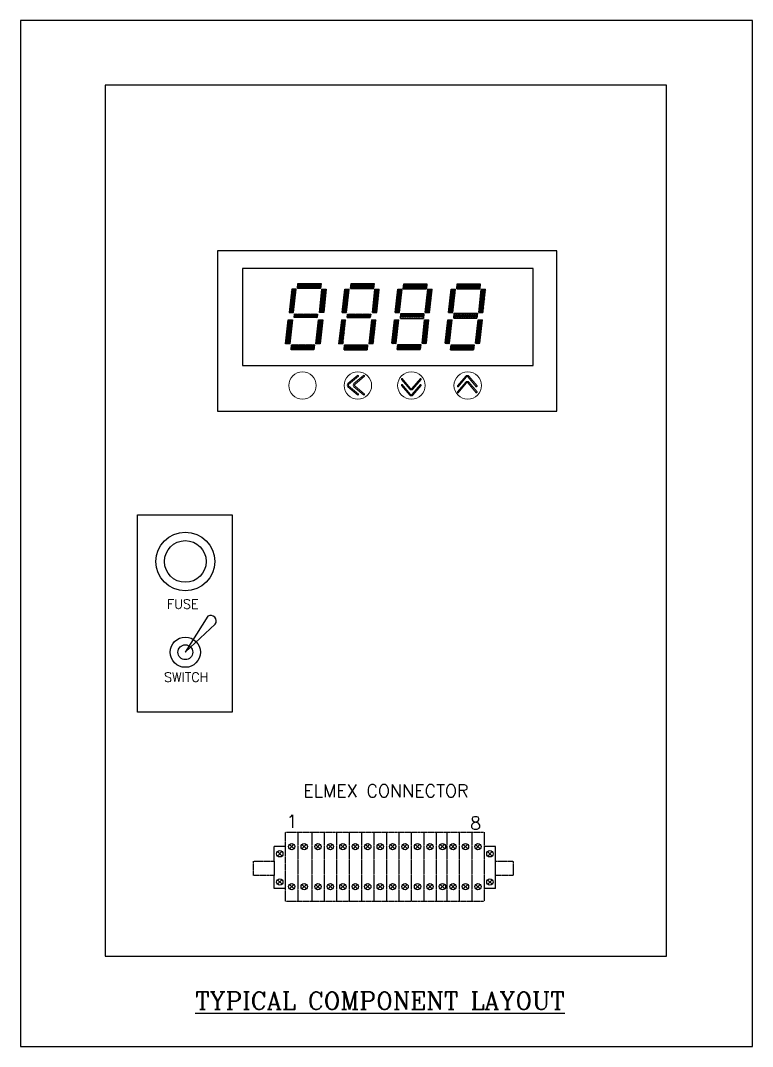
# Model space of a CAD drawing. Header units: inches. Extents: x 784 to 2184505, y 7 to 371504.
# Drawn here: x 1821088 to 1879255, y 103426 to 185004 of the extents above; entities that cross this region are included whole.
import ezdxf

# ---------------------------------------------------------------- set-up
doc = ezdxf.new("R2010")
doc.units = ezdxf.units.IN
doc.header["$MEASUREMENT"] = 0
doc.linetypes.add('DASHED', pattern=[0.3, 0.2, -0.1])
doc.styles.add('ROMANC', font='romanc.shx', dxfattribs={"height": 5})

# ---------------------------------------------------------------- blocks, each defined once
blk = doc.blocks.new('563')
for p, q in [((1294163.868, 121852.597), (1294159.571, 121852.597)), ((1294159.571, 121852.597), (1294159.571, 121850.563)), ((1294163.868, 121850.563), (1294163.868, 121852.597)), ((1294163.569, 121852.373), (1294159.888, 121852.373)), ((1294159.888, 121852.373), (1294159.888, 121851.142)), ((1294163.569, 121851.142), (1294163.569, 121852.373)), ((1294159.888, 121851.142), (1294163.569, 121851.142)), ((1294159.571, 121850.563), (1294163.868, 121850.563))]:
    blk.add_line(p, q)
at = {"color": 242, "linetype": 'Continuous'}
for p, q in [((1294160.51, 121852.109), (1294160.477, 121851.815)), ((1294160.502, 121852.044), (1294160.564, 121852.106)), ((1294160.504, 121852.061), (1294160.553, 121852.11)), ((1294160.506, 121852.078), (1294160.538, 121852.11)), ((1294160.508, 121852.095), (1294160.523, 121852.11)), ((1294160.565, 121852.109), (1294160.51, 121852.109)), ((1294160.532, 121851.815), (1294160.565, 121852.109)), ((1294160.582, 121852.117), (1294160.589, 121852.18)), ((1294160.874, 121852.117), (1294160.582, 121852.117)), ((1294160.583, 121852.125), (1294160.639, 121852.181)), ((1294160.585, 121852.142), (1294160.624, 121852.181)), ((1294160.587, 121852.159), (1294160.609, 121852.181)), ((1294160.588, 121852.175), (1294160.595, 121852.181)), ((1294160.589, 121852.18), (1294160.881, 121852.18)), ((1294160.591, 121852.118), (1294160.654, 121852.181)), ((1294160.606, 121852.118), (1294160.669, 121852.181)), ((1294160.621, 121852.118), (1294160.684, 121852.181)), ((1294160.636, 121852.118), (1294160.698, 121852.181)), ((1294160.65, 121852.118), (1294160.713, 121852.181)), ((1294160.665, 121852.118), (1294160.728, 121852.181)), ((1294160.68, 121852.118), (1294160.743, 121852.181)), ((1294160.695, 121852.118), (1294160.758, 121852.181)), ((1294160.71, 121852.118), (1294160.773, 121852.181)), ((1294160.725, 121852.118), (1294160.788, 121852.181)), ((1294160.739, 121852.118), (1294160.802, 121852.181)), ((1294160.754, 121852.118), (1294160.817, 121852.181)), ((1294160.769, 121852.118), (1294160.832, 121852.181)), ((1294160.784, 121852.118), (1294160.847, 121852.181)), ((1294160.799, 121852.118), (1294160.862, 121852.181)), ((1294160.814, 121852.118), (1294160.877, 121852.181)), ((1294160.828, 121852.118), (1294160.879, 121852.169)), ((1294160.843, 121852.118), (1294160.877, 121852.153)), ((1294160.858, 121852.118), (1294160.876, 121852.136)), ((1294160.86, 121851.815), (1294160.893, 121852.109)), ((1294160.873, 121852.118), (1294160.874, 121852.119)), ((1294160.881, 121852.18), (1294160.874, 121852.117)), ((1294160.885, 121852.041), (1294160.947, 121852.103)), ((1294160.887, 121852.058), (1294160.939, 121852.11)), ((1294160.889, 121852.075), (1294160.924, 121852.11)), ((1294160.89, 121852.091), (1294160.909, 121852.11)), ((1294160.892, 121852.108), (1294160.894, 121852.11)), ((1294160.893, 121852.109), (1294160.948, 121852.109)), ((1294160.948, 121852.109), (1294160.915, 121851.815)), ((1294161.149, 121851.815), (1294161.181, 121852.109)), ((1294161.176, 121852.044), (1294161.238, 121852.105)), ((1294161.178, 121852.06), (1294161.227, 121852.109)), ((1294161.18, 121852.077), (1294161.212, 121852.109)), ((1294161.181, 121852.109), (1294161.236, 121852.109)), ((1294161.182, 121852.094), (1294161.197, 121852.109)), ((1294161.203, 121851.815), (1294161.236, 121852.109)), ((1294161.254, 121852.117), (1294161.261, 121852.18)), ((1294161.254, 121852.117), (1294161.546, 121852.117)), ((1294161.257, 121852.124), (1294161.313, 121852.181)), ((1294161.259, 121852.141), (1294161.298, 121852.181)), ((1294161.261, 121852.158), (1294161.284, 121852.181)), ((1294161.261, 121852.18), (1294161.553, 121852.18)), ((1294161.263, 121852.174), (1294161.269, 121852.181)), ((1294161.265, 121852.118), (1294161.328, 121852.181)), ((1294161.28, 121852.118), (1294161.343, 121852.181)), ((1294161.295, 121852.118), (1294161.358, 121852.181)), ((1294161.31, 121852.118), (1294161.373, 121852.181)), ((1294161.325, 121852.118), (1294161.387, 121852.181)), ((1294161.339, 121852.118), (1294161.402, 121852.181)), ((1294161.354, 121852.118), (1294161.417, 121852.181)), ((1294161.369, 121852.118), (1294161.432, 121852.181)), ((1294161.384, 121852.118), (1294161.447, 121852.181)), ((1294161.399, 121852.118), (1294161.462, 121852.181)), ((1294161.414, 121852.118), (1294161.477, 121852.181)), ((1294161.428, 121852.118), (1294161.491, 121852.181)), ((1294161.443, 121852.118), (1294161.506, 121852.181)), ((1294161.458, 121852.118), (1294161.521, 121852.181)), ((1294161.473, 121852.118), (1294161.536, 121852.181)), ((1294161.488, 121852.118), (1294161.551, 121852.181)), ((1294161.503, 121852.118), (1294161.553, 121852.168)), ((1294161.517, 121852.118), (1294161.552, 121852.152)), ((1294161.532, 121852.118), (1294161.55, 121852.135)), ((1294161.532, 121851.815), (1294161.564, 121852.109)), ((1294161.553, 121852.18), (1294161.546, 121852.117)), ((1294161.547, 121852.118), (1294161.548, 121852.118)), ((1294161.559, 121852.04), (1294161.621, 121852.102)), ((1294161.561, 121852.057), (1294161.613, 121852.109)), ((1294161.563, 121852.074), (1294161.598, 121852.109)), ((1294161.564, 121852.109), (1294161.619, 121852.109)), ((1294161.565, 121852.091), (1294161.583, 121852.109)), ((1294161.566, 121852.107), (1294161.568, 121852.109)), ((1294161.587, 121851.815), (1294161.619, 121852.109)), ((1294161.82, 121851.815), (1294161.853, 121852.109)), ((1294161.845, 121852.042), (1294161.907, 121852.104)), ((1294161.847, 121852.059), (1294161.896, 121852.108)), ((1294161.849, 121852.076), (1294161.881, 121852.108)), ((1294161.851, 121852.093), (1294161.867, 121852.108)), ((1294161.853, 121852.109), (1294161.908, 121852.109)), ((1294161.875, 121851.815), (1294161.908, 121852.109)), ((1294161.923, 121852.116), (1294161.93, 121852.179)), ((1294161.923, 121852.116), (1294162.215, 121852.116)), ((1294161.926, 121852.123), (1294161.982, 121852.179)), ((1294161.928, 121852.14), (1294161.968, 121852.179)), ((1294161.93, 121852.157), (1294161.953, 121852.179)), ((1294161.93, 121852.179), (1294162.222, 121852.179)), ((1294161.932, 121852.173), (1294161.938, 121852.179)), ((1294161.934, 121852.116), (1294161.997, 121852.179)), ((1294161.949, 121852.116), (1294162.012, 121852.179)), ((1294161.964, 121852.116), (1294162.027, 121852.179)), ((1294161.979, 121852.116), (1294162.042, 121852.179)), ((1294161.994, 121852.116), (1294162.057, 121852.179)), ((1294162.008, 121852.116), (1294162.071, 121852.179)), ((1294162.023, 121852.116), (1294162.086, 121852.179)), ((1294162.038, 121852.116), (1294162.101, 121852.179)), ((1294162.053, 121852.116), (1294162.116, 121852.179)), ((1294162.068, 121852.116), (1294162.131, 121852.179)), ((1294162.083, 121852.116), (1294162.146, 121852.179)), ((1294162.098, 121852.116), (1294162.16, 121852.179)), ((1294162.112, 121852.116), (1294162.175, 121852.179)), ((1294162.127, 121852.116), (1294162.19, 121852.179)), ((1294162.142, 121852.116), (1294162.205, 121852.179)), ((1294162.157, 121852.116), (1294162.22, 121852.179)), ((1294162.172, 121852.116), (1294162.223, 121852.167)), ((1294162.187, 121852.116), (1294162.221, 121852.151)), ((1294162.201, 121852.116), (1294162.219, 121852.134)), ((1294162.201, 121851.813), (1294162.233, 121852.108)), ((1294162.222, 121852.179), (1294162.215, 121852.116)), ((1294162.216, 121852.116), (1294162.217, 121852.117)), ((1294162.228, 121852.039), (1294162.29, 121852.101)), ((1294162.23, 121852.056), (1294162.282, 121852.108)), ((1294162.232, 121852.073), (1294162.267, 121852.108)), ((1294162.233, 121852.108), (1294162.288, 121852.108)), ((1294162.233, 121852.108), (1294162.288, 121852.108)), ((1294162.234, 121852.089), (1294162.252, 121852.108)), ((1294162.234, 121852.089), (1294162.252, 121852.108)), ((1294162.236, 121852.106), (1294162.238, 121852.108)), ((1294162.236, 121852.106), (1294162.238, 121852.108)), ((1294162.256, 121851.813), (1294162.288, 121852.108)), ((1294162.497, 121851.815), (1294162.529, 121852.109)), ((1294162.522, 121852.042), (1294162.584, 121852.104)), ((1294162.524, 121852.059), (1294162.573, 121852.108)), ((1294162.526, 121852.076), (1294162.558, 121852.108)), ((1294162.528, 121852.093), (1294162.543, 121852.108)), ((1294162.529, 121852.109), (1294162.584, 121852.109)), ((1294162.552, 121851.815), (1294162.584, 121852.109)), ((1294162.6, 121852.116), (1294162.607, 121852.179)), ((1294162.6, 121852.116), (1294162.891, 121852.116)), ((1294162.603, 121852.123), (1294162.659, 121852.179)), ((1294162.605, 121852.14), (1294162.644, 121852.179)), ((1294162.607, 121852.157), (1294162.63, 121852.179)), ((1294162.607, 121852.179), (1294162.898, 121852.179)), ((1294162.609, 121852.173), (1294162.615, 121852.179)), ((1294162.611, 121852.116), (1294162.674, 121852.179)), ((1294162.626, 121852.116), (1294162.689, 121852.179)), ((1294162.641, 121852.116), (1294162.704, 121852.179)), ((1294162.656, 121852.116), (1294162.719, 121852.179)), ((1294162.67, 121852.116), (1294162.733, 121852.179)), ((1294162.685, 121852.116), (1294162.748, 121852.179)), ((1294162.7, 121852.116), (1294162.763, 121852.179)), ((1294162.715, 121852.116), (1294162.778, 121852.179)), ((1294162.73, 121852.116), (1294162.793, 121852.179)), ((1294162.745, 121852.116), (1294162.808, 121852.179)), ((1294162.759, 121852.116), (1294162.822, 121852.179)), ((1294162.774, 121852.116), (1294162.837, 121852.179)), ((1294162.789, 121852.116), (1294162.852, 121852.179)), ((1294162.804, 121852.116), (1294162.867, 121852.179)), ((1294162.819, 121852.116), (1294162.882, 121852.179)), ((1294162.834, 121852.116), (1294162.897, 121852.179)), ((1294162.849, 121852.116), (1294162.899, 121852.167)), ((1294162.863, 121852.116), (1294162.898, 121852.151)), ((1294162.878, 121852.116), (1294162.896, 121852.134)), ((1294162.878, 121851.813), (1294162.91, 121852.108)), ((1294162.898, 121852.179), (1294162.891, 121852.116)), ((1294162.893, 121852.116), (1294162.894, 121852.117)), ((1294162.905, 121852.039), (1294162.967, 121852.101)), ((1294162.907, 121852.056), (1294162.959, 121852.108)), ((1294162.909, 121852.073), (1294162.944, 121852.108)), ((1294162.91, 121852.089), (1294162.929, 121852.108)), ((1294162.91, 121852.108), (1294162.965, 121852.108)), ((1294162.91, 121852.089), (1294162.929, 121852.108)), ((1294162.91, 121852.108), (1294162.965, 121852.108)), ((1294162.912, 121852.106), (1294162.914, 121852.108)), ((1294162.912, 121852.106), (1294162.914, 121852.108)), ((1294162.932, 121851.813), (1294162.965, 121852.108)), ((1294160.487, 121851.911), (1294160.549, 121851.973)), ((1294160.489, 121851.928), (1294160.551, 121851.989)), ((1294160.491, 121851.944), (1294160.553, 121852.006)), ((1294160.493, 121851.961), (1294160.555, 121852.023)), ((1294160.495, 121851.978), (1294160.556, 121852.039)), ((1294160.497, 121851.994), (1294160.558, 121852.056)), ((1294160.498, 121852.011), (1294160.56, 121852.073)), ((1294160.5, 121852.028), (1294160.562, 121852.09)), ((1294160.87, 121851.908), (1294160.932, 121851.969)), ((1294160.872, 121851.924), (1294160.934, 121851.986)), ((1294160.874, 121851.941), (1294160.935, 121852.003)), ((1294160.876, 121851.958), (1294160.937, 121852.02)), ((1294160.877, 121851.975), (1294160.939, 121852.036)), ((1294160.879, 121851.991), (1294160.941, 121852.053)), ((1294160.881, 121852.008), (1294160.943, 121852.07)), ((1294160.883, 121852.025), (1294160.945, 121852.086)), ((1294161.161, 121851.91), (1294161.223, 121851.972)), ((1294161.163, 121851.927), (1294161.225, 121851.988)), ((1294161.165, 121851.943), (1294161.227, 121852.005)), ((1294161.167, 121851.96), (1294161.229, 121852.022)), ((1294161.169, 121851.977), (1294161.231, 121852.039)), ((1294161.171, 121851.993), (1294161.233, 121852.055)), ((1294161.173, 121852.01), (1294161.234, 121852.072)), ((1294161.174, 121852.027), (1294161.236, 121852.089)), ((1294161.544, 121851.907), (1294161.606, 121851.969)), ((1294161.546, 121851.924), (1294161.608, 121851.985)), ((1294161.548, 121851.94), (1294161.61, 121852.002)), ((1294161.55, 121851.957), (1294161.612, 121852.019)), ((1294161.552, 121851.974), (1294161.613, 121852.035)), ((1294161.553, 121851.99), (1294161.615, 121852.052)), ((1294161.555, 121852.007), (1294161.617, 121852.069)), ((1294161.557, 121852.024), (1294161.619, 121852.085)), ((1294161.831, 121851.909), (1294161.892, 121851.971)), ((1294161.832, 121851.926), (1294161.894, 121851.987)), ((1294161.834, 121851.942), (1294161.896, 121852.004)), ((1294161.836, 121851.959), (1294161.898, 121852.021)), ((1294161.838, 121851.976), (1294161.9, 121852.037)), ((1294161.84, 121851.992), (1294161.902, 121852.054)), ((1294161.842, 121852.009), (1294161.903, 121852.071)), ((1294161.844, 121852.026), (1294161.905, 121852.088)), ((1294162.213, 121851.906), (1294162.275, 121851.968)), ((1294162.215, 121851.922), (1294162.277, 121851.984)), ((1294162.217, 121851.939), (1294162.279, 121852.001)), ((1294162.219, 121851.956), (1294162.281, 121852.018)), ((1294162.221, 121851.973), (1294162.282, 121852.034)), ((1294162.223, 121851.989), (1294162.284, 121852.051)), ((1294162.224, 121852.006), (1294162.286, 121852.068)), ((1294162.226, 121852.023), (1294162.288, 121852.084)), ((1294162.507, 121851.909), (1294162.569, 121851.971)), ((1294162.509, 121851.926), (1294162.571, 121851.987)), ((1294162.511, 121851.942), (1294162.573, 121852.004)), ((1294162.513, 121851.959), (1294162.575, 121852.021)), ((1294162.515, 121851.976), (1294162.577, 121852.037)), ((1294162.517, 121851.992), (1294162.578, 121852.054)), ((1294162.518, 121852.009), (1294162.58, 121852.071)), ((1294162.52, 121852.026), (1294162.582, 121852.088)), ((1294162.89, 121851.906), (1294162.952, 121851.968)), ((1294162.892, 121851.922), (1294162.954, 121851.984)), ((1294162.894, 121851.939), (1294162.956, 121852.001)), ((1294162.896, 121851.956), (1294162.957, 121852.018)), ((1294162.897, 121851.973), (1294162.959, 121852.034)), ((1294162.899, 121851.989), (1294162.961, 121852.051)), ((1294162.901, 121852.006), (1294162.963, 121852.068)), ((1294162.903, 121852.023), (1294162.965, 121852.084)), ((1294160.478, 121851.827), (1294160.54, 121851.889)), ((1294160.48, 121851.844), (1294160.542, 121851.906)), ((1294160.481, 121851.816), (1294160.538, 121851.872)), ((1294160.482, 121851.861), (1294160.543, 121851.923)), ((1294160.484, 121851.877), (1294160.545, 121851.939)), ((1294160.485, 121851.894), (1294160.547, 121851.956)), ((1294160.496, 121851.816), (1294160.536, 121851.856)), ((1294160.511, 121851.816), (1294160.534, 121851.839)), ((1294160.861, 121851.824), (1294160.922, 121851.886)), ((1294160.863, 121851.841), (1294160.924, 121851.903)), ((1294160.864, 121851.858), (1294160.926, 121851.919)), ((1294160.866, 121851.874), (1294160.928, 121851.936)), ((1294160.867, 121851.816), (1294160.921, 121851.869)), ((1294160.868, 121851.891), (1294160.93, 121851.953)), ((1294160.882, 121851.816), (1294160.919, 121851.853)), ((1294160.897, 121851.816), (1294160.917, 121851.836)), ((1294161.152, 121851.826), (1294161.214, 121851.888)), ((1294161.154, 121851.843), (1294161.216, 121851.905)), ((1294161.156, 121851.86), (1294161.218, 121851.922)), ((1294161.156, 121851.815), (1294161.212, 121851.872)), ((1294161.158, 121851.877), (1294161.219, 121851.938)), ((1294161.16, 121851.893), (1294161.221, 121851.955)), ((1294161.17, 121851.815), (1294161.21, 121851.855)), ((1294161.185, 121851.815), (1294161.208, 121851.838)), ((1294161.535, 121851.823), (1294161.597, 121851.885)), ((1294161.537, 121851.84), (1294161.598, 121851.902)), ((1294161.539, 121851.857), (1294161.6, 121851.918)), ((1294161.54, 121851.873), (1294161.602, 121851.935)), ((1294161.541, 121851.815), (1294161.595, 121851.868)), ((1294161.542, 121851.89), (1294161.604, 121851.952)), ((1294161.556, 121851.815), (1294161.593, 121851.852)), ((1294161.571, 121851.815), (1294161.591, 121851.835)), ((1294161.821, 121851.825), (1294161.883, 121851.887)), ((1294161.823, 121851.842), (1294161.885, 121851.904)), ((1294161.825, 121851.859), (1294161.887, 121851.921)), ((1294161.825, 121851.814), (1294161.881, 121851.87)), ((1294161.827, 121851.875), (1294161.889, 121851.937)), ((1294161.829, 121851.892), (1294161.89, 121851.954)), ((1294161.84, 121851.814), (1294161.879, 121851.854)), ((1294161.854, 121851.814), (1294161.877, 121851.837)), ((1294162.204, 121851.822), (1294162.266, 121851.884)), ((1294162.206, 121851.839), (1294162.268, 121851.901)), ((1294162.208, 121851.856), (1294162.269, 121851.917)), ((1294162.21, 121851.872), (1294162.271, 121851.934)), ((1294162.211, 121851.889), (1294162.273, 121851.951)), ((1294162.211, 121851.814), (1294162.264, 121851.867)), ((1294162.225, 121851.814), (1294162.262, 121851.851)), ((1294162.498, 121851.825), (1294162.56, 121851.887)), ((1294162.5, 121851.842), (1294162.562, 121851.904)), ((1294162.502, 121851.859), (1294162.564, 121851.921)), ((1294162.502, 121851.814), (1294162.558, 121851.87)), ((1294162.504, 121851.875), (1294162.565, 121851.937)), ((1294162.505, 121851.892), (1294162.567, 121851.954)), ((1294162.516, 121851.814), (1294162.556, 121851.854)), ((1294162.531, 121851.814), (1294162.554, 121851.837)), ((1294162.881, 121851.822), (1294162.943, 121851.884)), ((1294162.883, 121851.839), (1294162.944, 121851.901)), ((1294162.884, 121851.856), (1294162.946, 121851.917)), ((1294162.886, 121851.872), (1294162.948, 121851.934)), ((1294162.887, 121851.814), (1294162.941, 121851.867)), ((1294162.888, 121851.889), (1294162.95, 121851.951)), ((1294162.902, 121851.814), (1294162.939, 121851.851)), ((1294160.433, 121851.419), (1294160.467, 121851.721)), ((1294160.458, 121851.644), (1294160.519, 121851.705)), ((1294160.46, 121851.661), (1294160.521, 121851.722)), ((1294160.462, 121851.678), (1294160.507, 121851.723)), ((1294160.464, 121851.695), (1294160.492, 121851.723)), ((1294160.466, 121851.711), (1294160.477, 121851.723)), ((1294160.467, 121851.721), (1294160.521, 121851.721)), ((1294160.477, 121851.815), (1294160.532, 121851.815)), ((1294160.521, 121851.721), (1294160.488, 121851.419)), ((1294160.526, 121851.816), (1294160.532, 121851.822)), ((1294160.541, 121851.749), (1294160.547, 121851.795)), ((1294160.833, 121851.749), (1294160.541, 121851.749)), ((1294160.542, 121851.758), (1294160.581, 121851.797)), ((1294160.544, 121851.775), (1294160.566, 121851.797)), ((1294160.546, 121851.791), (1294160.551, 121851.797)), ((1294160.547, 121851.795), (1294160.838, 121851.795)), ((1294160.55, 121851.751), (1294160.596, 121851.797)), ((1294160.564, 121851.751), (1294160.611, 121851.797)), ((1294160.579, 121851.751), (1294160.625, 121851.797)), ((1294160.594, 121851.751), (1294160.64, 121851.797)), ((1294160.609, 121851.751), (1294160.655, 121851.797)), ((1294160.624, 121851.751), (1294160.67, 121851.797)), ((1294160.639, 121851.751), (1294160.685, 121851.797)), ((1294160.653, 121851.751), (1294160.7, 121851.797)), ((1294160.668, 121851.751), (1294160.714, 121851.797)), ((1294160.683, 121851.751), (1294160.729, 121851.797)), ((1294160.698, 121851.751), (1294160.744, 121851.797)), ((1294160.713, 121851.751), (1294160.759, 121851.797)), ((1294160.728, 121851.751), (1294160.774, 121851.797)), ((1294160.742, 121851.751), (1294160.789, 121851.797)), ((1294160.757, 121851.751), (1294160.803, 121851.797)), ((1294160.772, 121851.751), (1294160.818, 121851.797)), ((1294160.787, 121851.751), (1294160.833, 121851.797)), ((1294160.802, 121851.751), (1294160.837, 121851.785)), ((1294160.816, 121851.419), (1294160.851, 121851.721)), ((1294160.817, 121851.751), (1294160.835, 121851.769)), ((1294160.832, 121851.751), (1294160.833, 121851.752)), ((1294160.838, 121851.795), (1294160.833, 121851.749)), ((1294160.843, 121851.658), (1294160.904, 121851.719)), ((1294160.845, 121851.675), (1294160.893, 121851.723)), ((1294160.847, 121851.692), (1294160.878, 121851.723)), ((1294160.849, 121851.708), (1294160.863, 121851.723)), ((1294160.851, 121851.721), (1294160.904, 121851.721)), ((1294160.915, 121851.815), (1294160.86, 121851.815)), ((1294160.904, 121851.721), (1294160.871, 121851.419)), ((1294160.912, 121851.816), (1294160.915, 121851.819)), ((1294161.139, 121851.721), (1294161.104, 121851.419)), ((1294161.134, 121851.66), (1294161.195, 121851.721)), ((1294161.136, 121851.677), (1294161.181, 121851.722)), ((1294161.138, 121851.694), (1294161.166, 121851.722)), ((1294161.139, 121851.721), (1294161.193, 121851.721)), ((1294161.14, 121851.711), (1294161.151, 121851.722)), ((1294161.149, 121851.815), (1294161.203, 121851.815)), ((1294161.159, 121851.419), (1294161.193, 121851.721)), ((1294161.2, 121851.815), (1294161.206, 121851.821)), ((1294161.213, 121851.749), (1294161.218, 121851.795)), ((1294161.213, 121851.749), (1294161.505, 121851.749)), ((1294161.216, 121851.757), (1294161.255, 121851.796)), ((1294161.218, 121851.774), (1294161.24, 121851.796)), ((1294161.218, 121851.795), (1294161.51, 121851.795)), ((1294161.22, 121851.79), (1294161.225, 121851.796)), ((1294161.224, 121851.75), (1294161.27, 121851.796)), ((1294161.239, 121851.75), (1294161.285, 121851.796)), ((1294161.253, 121851.75), (1294161.3, 121851.796)), ((1294161.268, 121851.75), (1294161.314, 121851.796)), ((1294161.283, 121851.75), (1294161.329, 121851.796)), ((1294161.298, 121851.75), (1294161.344, 121851.796)), ((1294161.313, 121851.75), (1294161.359, 121851.796)), ((1294161.328, 121851.75), (1294161.374, 121851.796)), ((1294161.342, 121851.75), (1294161.389, 121851.796)), ((1294161.357, 121851.75), (1294161.403, 121851.796)), ((1294161.372, 121851.75), (1294161.418, 121851.796)), ((1294161.387, 121851.75), (1294161.433, 121851.796)), ((1294161.402, 121851.75), (1294161.448, 121851.796)), ((1294161.417, 121851.75), (1294161.463, 121851.796)), ((1294161.431, 121851.75), (1294161.478, 121851.796)), ((1294161.446, 121851.75), (1294161.492, 121851.796)), ((1294161.461, 121851.75), (1294161.507, 121851.796)), ((1294161.476, 121851.75), (1294161.511, 121851.784)), ((1294161.522, 121851.721), (1294161.488, 121851.419)), ((1294161.491, 121851.75), (1294161.509, 121851.768)), ((1294161.51, 121851.795), (1294161.505, 121851.749)), ((1294161.506, 121851.75), (1294161.507, 121851.751)), ((1294161.517, 121851.657), (1294161.578, 121851.718)), ((1294161.519, 121851.674), (1294161.567, 121851.722)), ((1294161.521, 121851.691), (1294161.552, 121851.722)), ((1294161.522, 121851.721), (1294161.576, 121851.721)), ((1294161.523, 121851.707), (1294161.537, 121851.722)), ((1294161.532, 121851.815), (1294161.587, 121851.815)), ((1294161.542, 121851.419), (1294161.576, 121851.721)), ((1294161.586, 121851.815), (1294161.589, 121851.818)), ((1294161.778, 121851.427), (1294161.81, 121851.721)), ((1294161.803, 121851.659), (1294161.864, 121851.72)), ((1294161.805, 121851.676), (1294161.85, 121851.721)), ((1294161.807, 121851.693), (1294161.835, 121851.721)), ((1294161.809, 121851.709), (1294161.82, 121851.721)), ((1294161.81, 121851.721), (1294161.865, 121851.721)), ((1294161.82, 121851.815), (1294161.875, 121851.815)), ((1294161.833, 121851.427), (1294161.865, 121851.721)), ((1294161.869, 121851.814), (1294161.876, 121851.82)), ((1294161.885, 121851.756), (1294161.924, 121851.795)), ((1294161.886, 121851.738), (1294161.893, 121851.801)), ((1294161.886, 121851.738), (1294162.177, 121851.738)), ((1294161.887, 121851.773), (1294161.909, 121851.795)), ((1294161.889, 121851.789), (1294161.894, 121851.795)), ((1294161.893, 121851.801), (1294162.184, 121851.801)), ((1294161.893, 121851.749), (1294161.939, 121851.795)), ((1294161.908, 121851.749), (1294161.954, 121851.795)), ((1294161.922, 121851.749), (1294161.969, 121851.795)), ((1294161.937, 121851.749), (1294161.983, 121851.795)), ((1294161.952, 121851.749), (1294161.998, 121851.795)), ((1294161.967, 121851.749), (1294162.013, 121851.795)), ((1294161.982, 121851.749), (1294162.028, 121851.795)), ((1294161.997, 121851.749), (1294162.043, 121851.795)), ((1294162.012, 121851.749), (1294162.058, 121851.795)), ((1294162.026, 121851.749), (1294162.073, 121851.795)), ((1294162.041, 121851.749), (1294162.087, 121851.795)), ((1294162.056, 121851.749), (1294162.102, 121851.795)), ((1294162.071, 121851.749), (1294162.117, 121851.795)), ((1294162.086, 121851.749), (1294162.132, 121851.795)), ((1294162.101, 121851.749), (1294162.147, 121851.795)), ((1294162.115, 121851.749), (1294162.162, 121851.795)), ((1294162.13, 121851.749), (1294162.176, 121851.795)), ((1294162.145, 121851.749), (1294162.18, 121851.783)), ((1294162.16, 121851.749), (1294162.178, 121851.767)), ((1294162.161, 121851.427), (1294162.193, 121851.721)), ((1294162.175, 121851.749), (1294162.176, 121851.75)), ((1294162.184, 121851.801), (1294162.177, 121851.738)), ((1294162.186, 121851.656), (1294162.247, 121851.717)), ((1294162.188, 121851.673), (1294162.236, 121851.721)), ((1294162.19, 121851.69), (1294162.221, 121851.721)), ((1294162.192, 121851.706), (1294162.206, 121851.721)), ((1294162.193, 121851.721), (1294162.248, 121851.721)), ((1294162.201, 121851.813), (1294162.256, 121851.813)), ((1294162.216, 121851.427), (1294162.248, 121851.721)), ((1294162.24, 121851.814), (1294162.26, 121851.834)), ((1294162.255, 121851.814), (1294162.258, 121851.817)), ((1294162.454, 121851.426), (1294162.487, 121851.721)), ((1294162.48, 121851.659), (1294162.541, 121851.72)), ((1294162.482, 121851.676), (1294162.527, 121851.721)), ((1294162.484, 121851.693), (1294162.512, 121851.721)), ((1294162.486, 121851.709), (1294162.497, 121851.721)), ((1294162.487, 121851.721), (1294162.542, 121851.721)), ((1294162.497, 121851.815), (1294162.552, 121851.815)), ((1294162.509, 121851.426), (1294162.542, 121851.721)), ((1294162.546, 121851.814), (1294162.552, 121851.82)), ((1294162.562, 121851.741), (1294162.569, 121851.804)), ((1294162.562, 121851.756), (1294162.601, 121851.795)), ((1294162.562, 121851.741), (1294162.854, 121851.741)), ((1294162.564, 121851.773), (1294162.586, 121851.795)), ((1294162.566, 121851.789), (1294162.571, 121851.795)), ((1294162.569, 121851.804), (1294162.861, 121851.804)), ((1294162.57, 121851.749), (1294162.616, 121851.795)), ((1294162.584, 121851.749), (1294162.631, 121851.795)), ((1294162.599, 121851.749), (1294162.645, 121851.795)), ((1294162.614, 121851.749), (1294162.66, 121851.795)), ((1294162.629, 121851.749), (1294162.675, 121851.795)), ((1294162.644, 121851.749), (1294162.69, 121851.795)), ((1294162.659, 121851.749), (1294162.705, 121851.795)), ((1294162.673, 121851.749), (1294162.72, 121851.795)), ((1294162.688, 121851.749), (1294162.735, 121851.795)), ((1294162.703, 121851.749), (1294162.749, 121851.795)), ((1294162.718, 121851.749), (1294162.764, 121851.795)), ((1294162.733, 121851.749), (1294162.779, 121851.795)), ((1294162.748, 121851.749), (1294162.794, 121851.795)), ((1294162.763, 121851.749), (1294162.809, 121851.795)), ((1294162.777, 121851.749), (1294162.824, 121851.795)), ((1294162.792, 121851.749), (1294162.838, 121851.795)), ((1294162.807, 121851.749), (1294162.853, 121851.795)), ((1294162.822, 121851.749), (1294162.857, 121851.783)), ((1294162.837, 121851.749), (1294162.855, 121851.767)), ((1294162.838, 121851.427), (1294162.87, 121851.721)), ((1294162.852, 121851.749), (1294162.853, 121851.75)), ((1294162.861, 121851.804), (1294162.854, 121851.741)), ((1294162.863, 121851.656), (1294162.924, 121851.717)), ((1294162.865, 121851.673), (1294162.913, 121851.721)), ((1294162.867, 121851.69), (1294162.898, 121851.721)), ((1294162.869, 121851.706), (1294162.883, 121851.721)), ((1294162.87, 121851.721), (1294162.925, 121851.721)), ((1294162.878, 121851.813), (1294162.932, 121851.813)), ((1294162.893, 121851.427), (1294162.925, 121851.721)), ((1294162.917, 121851.814), (1294162.937, 121851.834)), ((1294162.932, 121851.814), (1294162.935, 121851.817)), ((1294160.445, 121851.527), (1294160.506, 121851.588)), ((1294160.447, 121851.544), (1294160.508, 121851.605)), ((1294160.449, 121851.561), (1294160.51, 121851.622)), ((1294160.451, 121851.577), (1294160.512, 121851.639)), ((1294160.452, 121851.594), (1294160.514, 121851.655)), ((1294160.454, 121851.611), (1294160.516, 121851.672)), ((1294160.456, 121851.628), (1294160.517, 121851.689)), ((1294160.828, 121851.524), (1294160.889, 121851.585)), ((1294160.829, 121851.541), (1294160.891, 121851.602)), ((1294160.831, 121851.557), (1294160.893, 121851.619)), ((1294160.833, 121851.574), (1294160.895, 121851.635)), ((1294160.835, 121851.591), (1294160.896, 121851.652)), ((1294160.837, 121851.608), (1294160.898, 121851.669)), ((1294160.839, 121851.624), (1294160.9, 121851.686)), ((1294160.841, 121851.641), (1294160.902, 121851.702)), ((1294161.119, 121851.526), (1294161.18, 121851.588)), ((1294161.121, 121851.543), (1294161.182, 121851.604)), ((1294161.123, 121851.56), (1294161.184, 121851.621)), ((1294161.125, 121851.576), (1294161.186, 121851.638)), ((1294161.127, 121851.593), (1294161.188, 121851.654)), ((1294161.129, 121851.61), (1294161.19, 121851.671)), ((1294161.13, 121851.627), (1294161.192, 121851.688)), ((1294161.132, 121851.643), (1294161.193, 121851.704)), ((1294161.502, 121851.523), (1294161.563, 121851.584)), ((1294161.504, 121851.54), (1294161.565, 121851.601)), ((1294161.506, 121851.557), (1294161.567, 121851.618)), ((1294161.507, 121851.573), (1294161.569, 121851.635)), ((1294161.509, 121851.59), (1294161.571, 121851.651)), ((1294161.511, 121851.607), (1294161.572, 121851.668)), ((1294161.513, 121851.624), (1294161.574, 121851.685)), ((1294161.515, 121851.64), (1294161.576, 121851.701)), ((1294161.788, 121851.525), (1294161.849, 121851.587)), ((1294161.79, 121851.542), (1294161.851, 121851.603)), ((1294161.792, 121851.559), (1294161.853, 121851.62)), ((1294161.794, 121851.575), (1294161.855, 121851.637)), ((1294161.796, 121851.592), (1294161.857, 121851.653)), ((1294161.798, 121851.609), (1294161.859, 121851.67)), ((1294161.8, 121851.626), (1294161.861, 121851.687)), ((1294161.801, 121851.642), (1294161.862, 121851.703)), ((1294162.171, 121851.522), (1294162.232, 121851.583)), ((1294162.173, 121851.539), (1294162.234, 121851.6)), ((1294162.175, 121851.555), (1294162.236, 121851.617)), ((1294162.177, 121851.572), (1294162.238, 121851.633)), ((1294162.178, 121851.589), (1294162.24, 121851.65)), ((1294162.18, 121851.606), (1294162.241, 121851.667)), ((1294162.182, 121851.622), (1294162.243, 121851.684)), ((1294162.184, 121851.639), (1294162.245, 121851.7)), ((1294162.465, 121851.525), (1294162.526, 121851.587)), ((1294162.467, 121851.542), (1294162.528, 121851.603)), ((1294162.469, 121851.559), (1294162.53, 121851.62)), ((1294162.471, 121851.575), (1294162.532, 121851.637)), ((1294162.473, 121851.592), (1294162.534, 121851.653)), ((1294162.474, 121851.609), (1294162.536, 121851.67)), ((1294162.476, 121851.626), (1294162.537, 121851.687)), ((1294162.478, 121851.642), (1294162.539, 121851.703)), ((1294162.848, 121851.522), (1294162.909, 121851.583)), ((1294162.85, 121851.539), (1294162.911, 121851.6)), ((1294162.851, 121851.555), (1294162.913, 121851.617)), ((1294162.853, 121851.572), (1294162.915, 121851.633)), ((1294162.855, 121851.589), (1294162.916, 121851.65)), ((1294162.857, 121851.606), (1294162.918, 121851.667)), ((1294162.859, 121851.622), (1294162.92, 121851.684)), ((1294162.861, 121851.639), (1294162.922, 121851.7)), ((1294160.433, 121851.427), (1294160.495, 121851.488)), ((1294160.435, 121851.443), (1294160.497, 121851.505)), ((1294160.437, 121851.46), (1294160.499, 121851.522)), ((1294160.439, 121851.477), (1294160.501, 121851.538)), ((1294160.441, 121851.494), (1294160.503, 121851.555)), ((1294160.442, 121851.42), (1294160.493, 121851.472)), ((1294160.443, 121851.51), (1294160.504, 121851.572)), ((1294160.457, 121851.42), (1294160.491, 121851.455)), ((1294160.816, 121851.423), (1294160.878, 121851.485)), ((1294160.818, 121851.44), (1294160.88, 121851.502)), ((1294160.82, 121851.457), (1294160.882, 121851.519)), ((1294160.822, 121851.474), (1294160.883, 121851.535)), ((1294160.824, 121851.49), (1294160.885, 121851.552)), ((1294160.826, 121851.507), (1294160.887, 121851.569)), ((1294160.828, 121851.42), (1294160.876, 121851.468)), ((1294160.843, 121851.42), (1294160.874, 121851.452)), ((1294161.107, 121851.426), (1294161.169, 121851.487)), ((1294161.109, 121851.442), (1294161.171, 121851.504)), ((1294161.111, 121851.459), (1294161.173, 121851.521)), ((1294161.113, 121851.476), (1294161.175, 121851.537)), ((1294161.115, 121851.493), (1294161.177, 121851.554)), ((1294161.116, 121851.419), (1294161.167, 121851.471)), ((1294161.117, 121851.509), (1294161.179, 121851.571)), ((1294161.131, 121851.419), (1294161.166, 121851.454)), ((1294161.49, 121851.422), (1294161.552, 121851.484)), ((1294161.492, 121851.439), (1294161.554, 121851.501)), ((1294161.494, 121851.456), (1294161.556, 121851.518)), ((1294161.496, 121851.473), (1294161.558, 121851.534)), ((1294161.498, 121851.49), (1294161.559, 121851.551)), ((1294161.5, 121851.506), (1294161.561, 121851.568)), ((1294161.502, 121851.419), (1294161.55, 121851.468)), ((1294161.517, 121851.419), (1294161.548, 121851.451)), ((1294161.777, 121851.425), (1294161.838, 121851.486)), ((1294161.778, 121851.441), (1294161.84, 121851.503)), ((1294161.78, 121851.458), (1294161.842, 121851.52)), ((1294161.782, 121851.475), (1294161.844, 121851.536)), ((1294161.784, 121851.492), (1294161.846, 121851.553)), ((1294161.785, 121851.418), (1294161.836, 121851.47)), ((1294161.786, 121851.508), (1294161.848, 121851.57)), ((1294161.8, 121851.418), (1294161.835, 121851.453)), ((1294162.159, 121851.421), (1294162.221, 121851.483)), ((1294162.161, 121851.438), (1294162.223, 121851.5)), ((1294162.163, 121851.455), (1294162.225, 121851.517)), ((1294162.165, 121851.472), (1294162.227, 121851.533)), ((1294162.167, 121851.488), (1294162.228, 121851.55)), ((1294162.169, 121851.505), (1294162.23, 121851.567)), ((1294162.171, 121851.418), (1294162.219, 121851.466)), ((1294162.186, 121851.418), (1294162.217, 121851.45)), ((1294162.453, 121851.425), (1294162.515, 121851.486)), ((1294162.455, 121851.441), (1294162.517, 121851.503)), ((1294162.457, 121851.458), (1294162.519, 121851.52)), ((1294162.459, 121851.475), (1294162.521, 121851.536)), ((1294162.461, 121851.492), (1294162.523, 121851.553)), ((1294162.462, 121851.418), (1294162.513, 121851.47)), ((1294162.463, 121851.508), (1294162.524, 121851.57)), ((1294162.477, 121851.418), (1294162.511, 121851.453)), ((1294162.836, 121851.421), (1294162.898, 121851.483)), ((1294162.838, 121851.438), (1294162.9, 121851.5)), ((1294162.84, 121851.455), (1294162.902, 121851.517)), ((1294162.842, 121851.472), (1294162.903, 121851.533)), ((1294162.844, 121851.488), (1294162.905, 121851.55)), ((1294162.846, 121851.505), (1294162.907, 121851.567)), ((1294162.848, 121851.418), (1294162.896, 121851.466)), ((1294162.863, 121851.418), (1294162.894, 121851.45)), ((1294160.488, 121851.419), (1294160.433, 121851.419)), ((1294160.472, 121851.42), (1294160.49, 121851.438)), ((1294160.486, 121851.42), (1294160.488, 121851.422)), ((1294160.501, 121851.346), (1294160.562, 121851.407)), ((1294160.501, 121851.343), (1294160.508, 121851.406)), ((1294160.792, 121851.343), (1294160.501, 121851.343)), ((1294160.503, 121851.362), (1294160.548, 121851.407)), ((1294160.505, 121851.379), (1294160.533, 121851.407)), ((1294160.506, 121851.396), (1294160.518, 121851.407)), ((1294160.508, 121851.406), (1294160.799, 121851.406)), ((1294160.514, 121851.344), (1294160.577, 121851.407)), ((1294160.529, 121851.344), (1294160.592, 121851.407)), ((1294160.544, 121851.344), (1294160.607, 121851.407)), ((1294160.559, 121851.344), (1294160.622, 121851.407)), ((1294160.574, 121851.344), (1294160.637, 121851.407)), ((1294160.588, 121851.344), (1294160.651, 121851.407)), ((1294160.603, 121851.344), (1294160.666, 121851.407)), ((1294160.618, 121851.344), (1294160.681, 121851.407)), ((1294160.633, 121851.344), (1294160.696, 121851.407)), ((1294160.648, 121851.344), (1294160.711, 121851.407)), ((1294160.663, 121851.344), (1294160.726, 121851.407)), ((1294160.678, 121851.344), (1294160.741, 121851.407)), ((1294160.692, 121851.344), (1294160.755, 121851.407)), ((1294160.707, 121851.344), (1294160.77, 121851.407)), ((1294160.722, 121851.344), (1294160.785, 121851.407)), ((1294160.737, 121851.344), (1294160.799, 121851.407)), ((1294160.752, 121851.344), (1294160.797, 121851.39)), ((1294160.767, 121851.344), (1294160.795, 121851.373)), ((1294160.781, 121851.344), (1294160.794, 121851.356)), ((1294160.799, 121851.406), (1294160.792, 121851.343)), ((1294160.871, 121851.419), (1294160.816, 121851.419)), ((1294160.857, 121851.42), (1294160.872, 121851.435)), ((1294161.159, 121851.419), (1294161.104, 121851.419)), ((1294161.146, 121851.419), (1294161.164, 121851.437)), ((1294161.161, 121851.419), (1294161.162, 121851.421)), ((1294161.173, 121851.343), (1294161.18, 121851.406)), ((1294161.173, 121851.343), (1294161.464, 121851.343)), ((1294161.175, 121851.345), (1294161.237, 121851.406)), ((1294161.177, 121851.362), (1294161.222, 121851.406)), ((1294161.179, 121851.378), (1294161.207, 121851.406)), ((1294161.18, 121851.406), (1294161.471, 121851.406)), ((1294161.181, 121851.395), (1294161.192, 121851.406)), ((1294161.188, 121851.343), (1294161.251, 121851.406)), ((1294161.203, 121851.343), (1294161.266, 121851.406)), ((1294161.218, 121851.343), (1294161.281, 121851.406)), ((1294161.233, 121851.343), (1294161.296, 121851.406)), ((1294161.248, 121851.343), (1294161.311, 121851.406)), ((1294161.263, 121851.343), (1294161.326, 121851.406)), ((1294161.278, 121851.343), (1294161.34, 121851.406)), ((1294161.292, 121851.343), (1294161.355, 121851.406)), ((1294161.307, 121851.343), (1294161.37, 121851.406)), ((1294161.322, 121851.343), (1294161.385, 121851.406)), ((1294161.337, 121851.343), (1294161.4, 121851.406)), ((1294161.352, 121851.343), (1294161.415, 121851.406)), ((1294161.367, 121851.343), (1294161.43, 121851.406)), ((1294161.381, 121851.343), (1294161.444, 121851.406)), ((1294161.396, 121851.343), (1294161.459, 121851.406)), ((1294161.411, 121851.343), (1294161.473, 121851.406)), ((1294161.426, 121851.343), (1294161.471, 121851.389)), ((1294161.441, 121851.343), (1294161.47, 121851.372)), ((1294161.456, 121851.343), (1294161.468, 121851.356)), ((1294161.471, 121851.406), (1294161.464, 121851.343)), ((1294161.542, 121851.419), (1294161.488, 121851.419)), ((1294161.532, 121851.419), (1294161.546, 121851.434)), ((1294161.778, 121851.427), (1294161.833, 121851.427)), ((1294161.815, 121851.418), (1294161.833, 121851.436)), ((1294161.83, 121851.418), (1294161.831, 121851.42)), ((1294161.844, 121851.344), (1294161.906, 121851.405)), ((1294161.846, 121851.344), (1294161.853, 121851.407)), ((1294161.846, 121851.36), (1294161.891, 121851.405)), ((1294161.846, 121851.344), (1294162.138, 121851.344)), ((1294161.848, 121851.377), (1294161.876, 121851.405)), ((1294161.85, 121851.394), (1294161.861, 121851.405)), ((1294161.853, 121851.407), (1294162.145, 121851.407)), ((1294161.858, 121851.342), (1294161.921, 121851.405)), ((1294161.872, 121851.342), (1294161.935, 121851.405)), ((1294161.887, 121851.342), (1294161.95, 121851.405)), ((1294161.902, 121851.342), (1294161.965, 121851.405)), ((1294161.917, 121851.342), (1294161.98, 121851.405)), ((1294161.932, 121851.342), (1294161.995, 121851.405)), ((1294161.947, 121851.342), (1294162.01, 121851.405)), ((1294161.961, 121851.342), (1294162.024, 121851.405)), ((1294161.976, 121851.342), (1294162.039, 121851.405)), ((1294161.991, 121851.342), (1294162.054, 121851.405)), ((1294162.006, 121851.342), (1294162.069, 121851.405)), ((1294162.021, 121851.342), (1294162.084, 121851.405)), ((1294162.036, 121851.342), (1294162.099, 121851.405)), ((1294162.05, 121851.342), (1294162.113, 121851.405)), ((1294162.065, 121851.342), (1294162.128, 121851.405)), ((1294162.08, 121851.342), (1294162.142, 121851.405)), ((1294162.095, 121851.342), (1294162.141, 121851.388)), ((1294162.11, 121851.342), (1294162.139, 121851.371)), ((1294162.125, 121851.342), (1294162.137, 121851.354)), ((1294162.145, 121851.407), (1294162.138, 121851.344)), ((1294162.161, 121851.427), (1294162.216, 121851.427)), ((1294162.201, 121851.418), (1294162.215, 121851.433)), ((1294162.454, 121851.426), (1294162.509, 121851.426)), ((1294162.492, 121851.418), (1294162.51, 121851.436)), ((1294162.506, 121851.418), (1294162.508, 121851.42)), ((1294162.521, 121851.344), (1294162.582, 121851.405)), ((1294162.521, 121851.342), (1294162.528, 121851.405)), ((1294162.521, 121851.342), (1294162.812, 121851.342)), ((1294162.523, 121851.36), (1294162.568, 121851.405)), ((1294162.525, 121851.377), (1294162.553, 121851.405)), ((1294162.527, 121851.394), (1294162.538, 121851.405)), ((1294162.528, 121851.405), (1294162.819, 121851.405)), ((1294162.534, 121851.342), (1294162.597, 121851.405)), ((1294162.549, 121851.342), (1294162.612, 121851.405)), ((1294162.564, 121851.342), (1294162.627, 121851.405)), ((1294162.579, 121851.342), (1294162.642, 121851.405)), ((1294162.594, 121851.342), (1294162.657, 121851.405)), ((1294162.609, 121851.342), (1294162.672, 121851.405)), ((1294162.623, 121851.342), (1294162.686, 121851.405)), ((1294162.638, 121851.342), (1294162.701, 121851.405)), ((1294162.653, 121851.342), (1294162.716, 121851.405)), ((1294162.668, 121851.342), (1294162.731, 121851.405)), ((1294162.683, 121851.342), (1294162.746, 121851.405)), ((1294162.698, 121851.342), (1294162.761, 121851.405)), ((1294162.712, 121851.342), (1294162.775, 121851.405)), ((1294162.727, 121851.342), (1294162.79, 121851.405)), ((1294162.742, 121851.342), (1294162.805, 121851.405)), ((1294162.757, 121851.342), (1294162.819, 121851.405)), ((1294162.772, 121851.342), (1294162.817, 121851.388)), ((1294162.787, 121851.342), (1294162.816, 121851.371)), ((1294162.801, 121851.342), (1294162.814, 121851.354)), ((1294162.819, 121851.405), (1294162.812, 121851.342)), ((1294162.838, 121851.427), (1294162.893, 121851.427)), ((1294162.877, 121851.418), (1294162.892, 121851.433))]:
    blk.add_line(p, q, dxfattribs=at)
at = {"color": 0, "lineweight": 13}
for p, q in [((1294161.346, 121851.018), (1294161.222, 121850.913)), ((1294161.357, 121851.007), (1294161.231, 121850.902)), ((1294161.423, 121851.018), (1294161.298, 121850.913)), ((1294161.433, 121851.007), (1294161.308, 121850.902)), ((1294161.9, 121850.966), (1294162.005, 121850.842)), ((1294161.91, 121850.977), (1294162.016, 121850.851)), ((1294162.139, 121850.977), (1294162.033, 121850.851)), ((1294162.149, 121850.966), (1294162.044, 121850.842)), ((1294162.608, 121850.883), (1294162.713, 121851.008)), ((1294162.608, 121850.807), (1294162.713, 121850.932)), ((1294162.619, 121850.873), (1294162.725, 121850.999)), ((1294162.847, 121850.873), (1294162.741, 121850.999)), ((1294162.858, 121850.884), (1294162.753, 121851.008)), ((1294162.858, 121850.807), (1294162.753, 121850.932)), ((1294161.347, 121850.768), (1294161.222, 121850.873)), ((1294161.357, 121850.779), (1294161.231, 121850.885)), ((1294161.423, 121850.768), (1294161.298, 121850.873)), ((1294161.433, 121850.779), (1294161.308, 121850.885)), ((1294161.9, 121850.89), (1294162.005, 121850.765)), ((1294161.91, 121850.9), (1294162.016, 121850.774)), ((1294162.139, 121850.9), (1294162.033, 121850.774)), ((1294162.149, 121850.89), (1294162.044, 121850.765)), ((1294162.619, 121850.797), (1294162.725, 121850.922)), ((1294162.847, 121850.797), (1294162.741, 121850.922))]:
    blk.add_line(p, q, dxfattribs=at)
for centre in [(1294160.646, 121850.889), (1294161.348, 121850.889), (1294162.025, 121850.889), (1294162.739, 121850.889)]:
    blk.add_circle(centre, 0.174, dxfattribs=at)
for centre, radius, start, end in [((1294161.347, 121851.008), 0.00952, 354.6824, 96.2966), ((1294161.424, 121851.008), 0.00952, 354.6824, 96.2966), ((1294161.909, 121850.967), 0.00952, 84.6824, 186.2966), ((1294162.14, 121850.967), 0.00952, 354.6824, 96.1095), ((1294162.733, 121850.992), 0.0257, 40.1141, 139.8859), ((1294162.733, 121850.915), 0.0257, 40.1141, 139.8859), ((1294162.733, 121850.992), 0.011, 40.1141, 139.8859), ((1294162.733, 121850.915), 0.011, 40.1141, 139.8859), ((1294161.238, 121850.893), 0.0257, 130.1141, 229.8859), ((1294161.238, 121850.893), 0.011, 130.1141, 229.8859), ((1294161.315, 121850.893), 0.0257, 130.1141, 229.8859), ((1294161.315, 121850.893), 0.011, 130.1141, 229.8859), ((1294161.909, 121850.891), 0.00952, 84.6824, 186.2966), ((1294162.024, 121850.858), 0.0257, 220.1141, 319.8859), ((1294162.024, 121850.858), 0.011, 220.1141, 319.8859), ((1294162.14, 121850.891), 0.00952, 354.6824, 96.1095), ((1294162.618, 121850.883), 0.00952, 174.6824, 276.1095), ((1294162.618, 121850.806), 0.00952, 174.6824, 276.1095), ((1294162.848, 121850.883), 0.00952, 264.6824, 6.2966), ((1294162.848, 121850.806), 0.00952, 264.6824, 6.2966), ((1294161.347, 121850.778), 0.00952, 264.6824, 6.1095), ((1294161.424, 121850.778), 0.00952, 264.6824, 6.1095), ((1294162.024, 121850.782), 0.0257, 220.1141, 319.8859), ((1294162.024, 121850.782), 0.011, 220.1141, 319.8859)]:
    blk.add_arc(centre, radius, start, end, dxfattribs=at)

msp = doc.modelspace()

# ---------------------------------------------------------------- linework, layer by layer
msp.add_line((1835983.6204, 137648.53945, 23719.85023), (1834181.54357, 134775.57872, 23719.85023))
at = {"color": 252, "linetype": 'DASHED', "ltscale": 0.25}
for p, q in [((1842146.13502, 120466.26545, 24265.83144), (1857931.62706, 120466.26545, 24265.83144)), ((1842146.13502, 118170.91448, 24265.83144), (1842146.13502, 120466.26545, 24265.83144)), ((1843135.41977, 120466.26545, 24265.83144), (1843135.41977, 114987.45124, 24265.83144)), ((1844228.73994, 120466.26545, 24265.83144), (1844228.73994, 114987.45124, 24265.83144)), ((1845218.02469, 120466.26545, 24265.83144), (1845218.02469, 114987.45124, 24265.83144)), ((1846207.30944, 120466.26545, 24265.83144), (1846207.30944, 114987.45124, 24265.83144)), ((1847196.5942, 120466.26545, 24265.83144), (1847196.5942, 114987.45124, 24265.83144)), ((1848185.87895, 120466.26545, 24265.83144), (1848185.87895, 114987.45124, 24265.83144)), ((1849175.16371, 120466.26545, 24265.83144), (1849175.16371, 114987.45124, 24265.83144)), ((1850164.44846, 120466.26545, 24265.83144), (1850164.44846, 114987.45124, 24265.83144)), ((1851153.73321, 120466.26545, 24265.83144), (1851153.73321, 114987.45124, 24265.83144)), ((1852143.01797, 120466.26545, 24265.83144), (1852143.01797, 114987.45124, 24265.83144)), ((1853132.30272, 120466.26545, 24265.83144), (1853132.30272, 114987.45124, 24265.83144)), ((1854121.58747, 120466.26545, 24265.83144), (1854121.58747, 114987.45124, 24265.83144)), ((1854963.7728, 120466.26545, 24265.83144), (1854963.7728, 114987.45124, 24265.83144)), ((1855953.05755, 120466.26545, 24265.83144), (1855953.05755, 114987.45124, 24265.83144)), ((1856942.34231, 120466.26545, 24265.83144), (1856942.34231, 114987.45124, 24265.83144)), ((1856942.34231, 120466.26545, 24265.83144), (1856942.34231, 114987.45124, 24265.83144)), ((1857931.62706, 120466.26545, 24265.83144), (1857931.62706, 114987.45124, 24265.83144)), ((1842146.13502, 117008.92046, 24265.83144), (1842146.13502, 118170.91448, 24265.83144)), ((1842146.13502, 114987.45124, 24265.83144), (1842146.13502, 117008.92046, 24265.83144)), ((1842146.13502, 114987.45124, 24265.83144), (1857931.62706, 114987.45124, 24265.83144))]:
    msp.add_line(p, q, dxfattribs=at)
at = {"color": 252}
for p, q in [((1842146.13502, 119318.58997, 24265.83144), (1841234.7567, 119318.58997, 24265.83144)), ((1841234.7567, 118170.91448, 24265.83144), (1841234.7567, 119318.58997, 24265.83144)), ((1858843.00538, 119318.58997, 24265.83144), (1857931.62706, 119318.58997, 24265.83144)), ((1858843.00538, 115998.18585, 24265.83144), (1858843.00538, 119318.58997, 24265.83144)), ((1841234.7567, 118170.91448, 24265.83144), (1841234.7567, 117008.92046, 24265.83144)), ((1841234.7567, 115998.18585, 24265.83144), (1841234.7567, 117008.92046, 24265.83144)), ((1842146.13502, 115998.18585, 24265.83144), (1841234.7567, 115998.18585, 24265.83144)), ((1858843.00538, 115998.18585, 24265.83144), (1857931.62706, 115998.18585, 24265.83144))]:
    msp.add_line(p, q, dxfattribs=at)
at = {"color": 0}
for p, q in [((1842822.74302, 119143.8638, 24265.83144), (1842458.81177, 119493.31613, 24265.83144)), ((1842466.05123, 119136.62434, 24265.83144), (1842815.50357, 119500.55559, 24265.83144)), ((1843812.02778, 119143.8638, 24265.83144), (1843448.09652, 119493.31613, 24265.83144)), ((1843455.33598, 119136.62434, 24265.83144), (1843804.78832, 119500.55559, 24265.83144)), ((1844905.34794, 119143.8638, 24265.83144), (1844541.41669, 119493.31613, 24265.83144)), ((1844548.65615, 119136.62434, 24265.83144), (1844898.10848, 119500.55559, 24265.83144)), ((1845894.63269, 119143.8638, 24265.83144), (1845530.70144, 119493.31613, 24265.83144)), ((1845537.9409, 119136.62434, 24265.83144), (1845887.39324, 119500.55559, 24265.83144)), ((1846883.91745, 119143.8638, 24265.83144), (1846519.98619, 119493.31613, 24265.83144)), ((1846527.22565, 119136.62434, 24265.83144), (1846876.67799, 119500.55559, 24265.83144)), ((1847873.2022, 119143.8638, 24265.83144), (1847509.27095, 119493.31613, 24265.83144)), ((1847516.51041, 119136.62434, 24265.83144), (1847865.96274, 119500.55559, 24265.83144)), ((1848862.48696, 119143.8638, 24265.83144), (1848498.5557, 119493.31613, 24265.83144)), ((1848505.79516, 119136.62434, 24265.83144), (1848855.2475, 119500.55559, 24265.83144)), ((1849851.77171, 119143.8638, 24265.83144), (1849487.84046, 119493.31613, 24265.83144)), ((1849495.07991, 119136.62434, 24265.83144), (1849844.53225, 119500.55559, 24265.83144)), ((1850841.05646, 119143.8638, 24265.83144), (1850477.12521, 119493.31613, 24265.83144)), ((1850484.36467, 119136.62434, 24265.83144), (1850833.817, 119500.55559, 24265.83144)), ((1851830.34122, 119143.8638, 24265.83144), (1851466.40996, 119493.31613, 24265.83144)), ((1851473.64942, 119136.62434, 24265.83144), (1851823.10176, 119500.55559, 24265.83144)), ((1852819.62597, 119143.8638, 24265.83144), (1852455.69472, 119493.31613, 24265.83144)), ((1852462.93418, 119136.62434, 24265.83144), (1852812.38651, 119500.55559, 24265.83144)), ((1853808.91072, 119143.8638, 24265.83144), (1853444.97947, 119493.31613, 24265.83144)), ((1853452.21893, 119136.62434, 24265.83144), (1853801.67127, 119500.55559, 24265.83144)), ((1854798.19548, 119143.8638, 24265.83144), (1854434.26422, 119493.31613, 24265.83144)), ((1854441.50368, 119136.62434, 24265.83144), (1854790.95602, 119500.55559, 24265.83144)), ((1855640.3808, 119143.8638, 24265.83144), (1855276.44955, 119493.31613, 24265.83144)), ((1855283.68901, 119136.62434, 24265.83144), (1855633.14134, 119500.55559, 24265.83144)), ((1856629.66556, 119143.8638, 24265.83144), (1856265.7343, 119493.31613, 24265.83144)), ((1856272.97376, 119136.62434, 24265.83144), (1856622.4261, 119500.55559, 24265.83144)), ((1857618.95031, 119143.8638, 24265.83144), (1857255.01906, 119493.31613, 24265.83144)), ((1857262.25852, 119136.62434, 24265.83144), (1857611.71085, 119500.55559, 24265.83144)), ((1841872.41149, 118570.02605, 24265.83144), (1841508.48023, 118919.47839, 24265.83144)), ((1841515.71969, 118562.7866, 24265.83144), (1841865.17203, 118926.71785, 24265.83144)), ((1858569.28185, 118570.02605, 24265.83144), (1858205.35059, 118919.47839, 24265.83144)), ((1858212.59005, 118562.7866, 24265.83144), (1858562.04239, 118926.71785, 24265.83144)), ((1841872.41149, 116328.82698, 24265.83144), (1841508.48023, 116678.27932, 24265.83144)), ((1841515.71969, 116321.58753, 24265.83144), (1841865.17203, 116685.51878, 24265.83144)), ((1858569.28185, 116328.82698, 24265.83144), (1858205.35059, 116678.27932, 24265.83144)), ((1858212.59005, 116321.58753, 24265.83144), (1858562.04239, 116685.51878, 24265.83144)), ((1842822.74302, 115960.40056, 24265.83144), (1842458.81177, 116309.85289, 24265.83144)), ((1842466.05123, 115953.1611, 24265.83144), (1842815.50357, 116317.09235, 24265.83144)), ((1843812.02778, 115960.40056, 24265.83144), (1843448.09652, 116309.85289, 24265.83144)), ((1843455.33598, 115953.1611, 24265.83144), (1843804.78832, 116317.09235, 24265.83144)), ((1844905.34794, 115960.40056, 24265.83144), (1844541.41669, 116309.85289, 24265.83144)), ((1844548.65615, 115953.1611, 24265.83144), (1844898.10848, 116317.09235, 24265.83144)), ((1845894.63269, 115960.40056, 24265.83144), (1845530.70144, 116309.85289, 24265.83144)), ((1845537.9409, 115953.1611, 24265.83144), (1845887.39324, 116317.09235, 24265.83144)), ((1846883.91745, 115960.40056, 24265.83144), (1846519.98619, 116309.85289, 24265.83144)), ((1846527.22565, 115953.1611, 24265.83144), (1846876.67799, 116317.09235, 24265.83144)), ((1847873.2022, 115960.40056, 24265.83144), (1847509.27095, 116309.85289, 24265.83144)), ((1847516.51041, 115953.1611, 24265.83144), (1847865.96274, 116317.09235, 24265.83144)), ((1848862.48696, 115960.40056, 24265.83144), (1848498.5557, 116309.85289, 24265.83144)), ((1848505.79516, 115953.1611, 24265.83144), (1848855.2475, 116317.09235, 24265.83144)), ((1849851.77171, 115960.40056, 24265.83144), (1849487.84046, 116309.85289, 24265.83144)), ((1849495.07991, 115953.1611, 24265.83144), (1849844.53225, 116317.09235, 24265.83144)), ((1850841.05646, 115960.40056, 24265.83144), (1850477.12521, 116309.85289, 24265.83144)), ((1850484.36467, 115953.1611, 24265.83144), (1850833.817, 116317.09235, 24265.83144)), ((1851830.34122, 115960.40056, 24265.83144), (1851466.40996, 116309.85289, 24265.83144)), ((1851473.64942, 115953.1611, 24265.83144), (1851823.10176, 116317.09235, 24265.83144)), ((1852819.62597, 115960.40056, 24265.83144), (1852455.69472, 116309.85289, 24265.83144)), ((1852462.93418, 115953.1611, 24265.83144), (1852812.38651, 116317.09235, 24265.83144)), ((1853808.91072, 115960.40056, 24265.83144), (1853444.97947, 116309.85289, 24265.83144)), ((1853452.21893, 115953.1611, 24265.83144), (1853801.67127, 116317.09235, 24265.83144)), ((1854798.19548, 115960.40056, 24265.83144), (1854434.26422, 116309.85289, 24265.83144)), ((1854441.50368, 115953.1611, 24265.83144), (1854790.95602, 116317.09235, 24265.83144)), ((1855640.3808, 115960.40056, 24265.83144), (1855276.44955, 116309.85289, 24265.83144)), ((1855283.68901, 115953.1611, 24265.83144), (1855633.14134, 116317.09235, 24265.83144)), ((1856629.66556, 115960.40056, 24265.83144), (1856265.7343, 116309.85289, 24265.83144)), ((1856272.97376, 115953.1611, 24265.83144), (1856622.4261, 116317.09235, 24265.83144)), ((1857618.95031, 115960.40056, 24265.83144), (1857255.01906, 116309.85289, 24265.83144)), ((1857262.25852, 115953.1611, 24265.83144), (1857611.71085, 116317.09235, 24265.83144))]:
    msp.add_line(p, q, dxfattribs=at)
for points, elevation in [([(1821087.82384, 103425.59526), (1879254.64624, 103425.59526), (1879254.64624, 185003.5398), (1821087.82384, 185003.5398)], 24265.83144), ([(1830394.12087, 145695.7576), (1837896.56946, 145695.7576), (1837896.56946, 130013.94778), (1830394.12087, 130013.94778)], 23719.85023)]:
    msp.add_lwpolyline(points, close=True, dxfattribs=dict(elevation=elevation))
at = {"color": 3, "elevation": 12132.91572}
msp.add_lwpolyline([(1827807.21176, 110604.22652), (1872425.96877, 110604.22652), (1872425.96877, 179850.67731), (1827807.21176, 179850.67731)], close=True, dxfattribs=at)
at = {"elevation": 23719.85023}
msp.add_lwpolyline([(1836562.10357, 137010.53872), (1834181.54357, 134775.57872)], dxfattribs=at)
at = {"color": 3, "linetype": 'DASHED', "ltscale": 0.25, "elevation": 24265.83144}
for points in [[(1841234.7567, 117008.92046), (1839608.9311, 117008.92046), (1839608.9311, 118170.91448), (1841234.7567, 118170.91448)], [(1858843.00538, 118170.91448), (1860242.77797, 118170.91448), (1860242.77797, 117008.92046), (1858843.00538, 117008.92046)]]:
    msp.add_lwpolyline(points, dxfattribs=at)
for centre, radius in [((1834181.54357, 141990.05872, 23719.85023), 2336.88), ((1834181.54357, 141990.05872, 23719.85023), 1656.25152), ((1834181.54357, 134775.57872, 23719.85023), 1201.2), ((1834181.54357, 134775.57872, 23719.85023), 1201.2), ((1834181.54357, 134775.57872, 23719.85023), 589.68)]:
    msp.add_circle(centre, radius)
at = {"color": 0}
for centre in [(1842640.7774, 119318.58997, 24265.83144), (1843630.06215, 119318.58997, 24265.83144), (1844723.38231, 119318.58997, 24265.83144), (1845712.66707, 119318.58997, 24265.83144), (1846701.95182, 119318.58997, 24265.83144), (1847691.23657, 119318.58997, 24265.83144), (1848680.52133, 119318.58997, 24265.83144), (1849669.80608, 119318.58997, 24265.83144), (1850659.09084, 119318.58997, 24265.83144), (1851648.37559, 119318.58997, 24265.83144), (1852637.66034, 119318.58997, 24265.83144), (1853626.9451, 119318.58997, 24265.83144), (1854616.22985, 119318.58997, 24265.83144), (1855458.41518, 119318.58997, 24265.83144), (1856447.69993, 119318.58997, 24265.83144), (1857436.98468, 119318.58997, 24265.83144), (1841690.44586, 118744.75222, 24265.83144), (1858387.31622, 118744.75222, 24265.83144), (1841690.44586, 116503.55315, 24265.83144), (1858387.31622, 116503.55315, 24265.83144), (1842640.7774, 116135.12672, 24265.83144), (1843630.06215, 116135.12672, 24265.83144), (1844723.38231, 116135.12672, 24265.83144), (1845712.66707, 116135.12672, 24265.83144), (1846701.95182, 116135.12672, 24265.83144), (1847691.23657, 116135.12672, 24265.83144), (1848680.52133, 116135.12672, 24265.83144), (1849669.80608, 116135.12672, 24265.83144), (1850659.09084, 116135.12672, 24265.83144), (1851648.37559, 116135.12672, 24265.83144), (1852637.66034, 116135.12672, 24265.83144), (1853626.9451, 116135.12672, 24265.83144), (1854616.22985, 116135.12672, 24265.83144), (1855458.41518, 116135.12672, 24265.83144), (1856447.69993, 116135.12672, 24265.83144), (1857436.98468, 116135.12672, 24265.83144)]:
    msp.add_circle(centre, 252.27113, dxfattribs=at)
msp.add_arc((1836194.87486, 137258.82719, 23719.85023), 443.28782, 325.936824575, 118.4611482619)

# ---------------------------------------------------------------- block references
at = {"color": 0, "lineweight": 13, "xscale": 6274.980088492524, "yscale": 6274.980088492524, "zscale": 6274.980088492524}
msp.add_blockref('563', (-8118988792.23422, -764455919.94952), dxfattribs=at)

# ---------------------------------------------------------------- texts
at = {"linetype": 'Continuous', "attachment_point": 8, "style": 'ROMANC'}
for s, insert, char_height in [('FUSE', (1833979.40202, 138236.66175, 23719.85023), 741.163922), ('SWITCH', (1834256.04202, 132419.94175, 23719.85023), 741.163922), ('ELMEX CONNECTOR', (1850125.49301, 123239.83018, 24265.83144), 1018.0823105), ('1', (1842668.39042, 120823.58995, 24265.83144), 1018.08231), ('8', (1857249.66569, 120679.45305, 24265.83144), 1018.08231)]:
    msp.add_mtext(s, dxfattribs=dict(at, insert=insert, char_height=char_height))
at = {"color": 4, "linetype": 'Continuous', "insert": (1849654.63907, 106359.29846, 24265.83144), "char_height": 1410.3947263, "attachment_point": 8, "style": 'ROMANC'}
msp.add_mtext('{\\L\\C3;TYPICAL COMPONENT LAYOUT }', dxfattribs=at)

doc.saveas('drawing.dxf')
